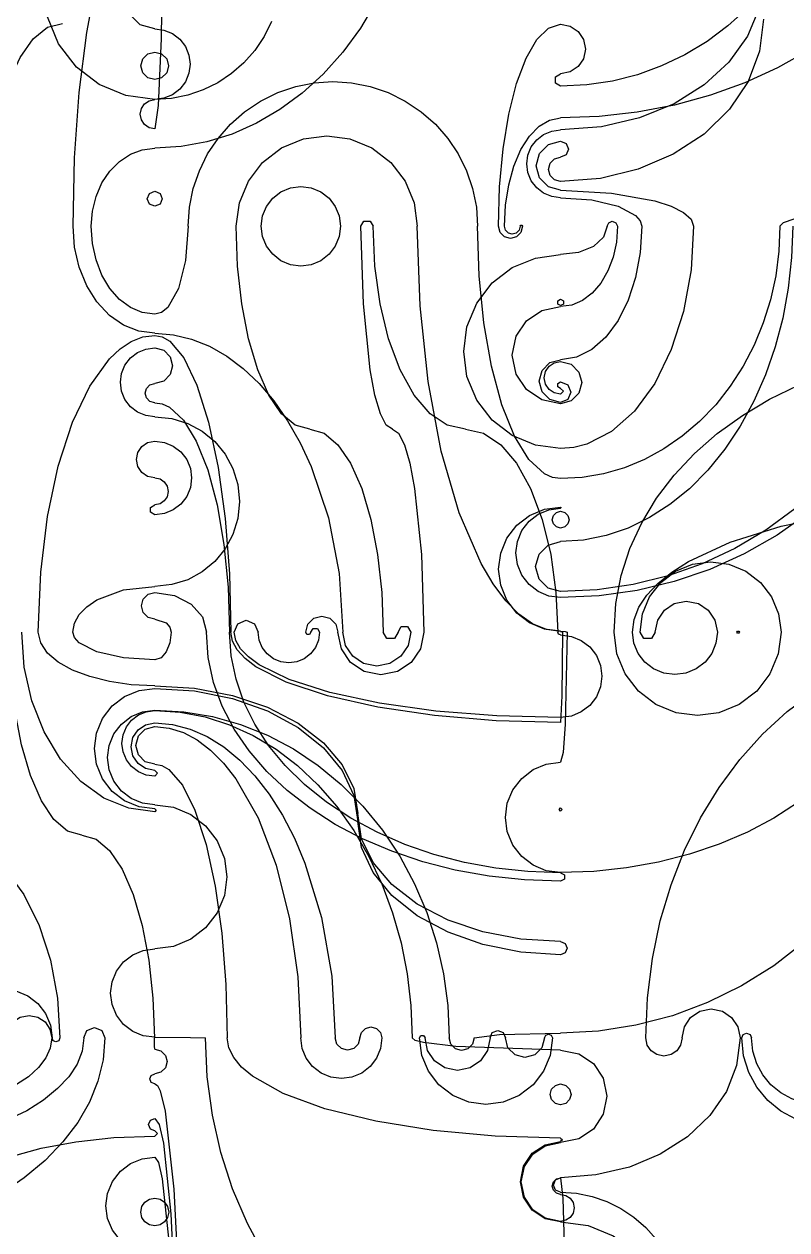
# Model space of a CAD drawing. Extents: x 13 to 254, y 51 to 292.
# Drawn here: x 93.1 to 149.2, y 157.6 to 246.4 of the extents above; entities that cross this region are included whole.
import ezdxf

# ---------------------------------------------------------------- set-up
doc = ezdxf.new("R2010")
doc.units = 0

msp = doc.modelspace()

# ---------------------------------------------------------------- linework, layer by layer
at = {"layer": 'Layer 1', "color": 7}
for points in [[(122.26682, 261.38775), (122.171036, 259.00227), (121.887229, 256.657195), (121.420714, 254.368351), (120.77681, 252.151563), (119.960831, 250.022658), (118.978096, 247.997462), (117.83392, 246.091802), (116.53362, 244.321502), (115.097861, 242.718224), (113.55232, 241.307448), (111.909834, 240.095729), (110.183237, 239.089622), (108.385365, 238.295684), (106.529053, 237.720469), (104.627136, 237.370533), (102.69245, 237.25243)], [(103.363121, 261.38775), (103.166686, 245.32984), (102.949105, 240.407079), (102.69245, 238.678435)], [(161.380342, 261.38775), (161.239406, 259.223088), (160.821813, 257.09509), (160.135386, 255.018117), (159.187948, 253.006532), (157.987321, 251.074694), (156.541328, 249.236965), (154.857792, 247.507706), (152.944536, 245.901278), (150.831967, 244.446411), (148.557866, 243.166226), (146.141118, 242.066673), (143.600611, 241.153699), (140.95523, 240.433253), (138.22386, 239.911284), (135.425388, 239.593741), (132.5787, 239.486571)], [(152.006914, 261.38775), (151.911846, 259.454034), (151.630157, 257.553071), (151.167126, 255.69769), (150.52803, 253.900719), (149.718144, 252.174988), (148.742746, 250.533325), (147.607113, 248.98856), (146.316522, 247.553521), (144.891483, 246.253873), (143.357483, 245.11027), (141.727261, 244.128028), (140.013556, 243.312459), (138.229108, 242.668877), (136.386656, 242.202596), (134.49894, 241.918931), (132.5787, 241.823195)], [(102.69245, 240.848915), (100.559127, 241.131901), (98.604334, 241.944175), (96.923393, 243.230712), (95.611625, 244.936484), (94.790069, 246.925242), (94.516218, 249.024053), (94.790069, 251.122864), (95.611625, 253.111622), (96.923393, 254.817394), (98.604334, 256.10393), (100.559127, 256.916205), (102.69245, 257.199191)], [(96.673503, 231.5055), (96.790224, 236.547547), (97.131668, 241.34986), (97.684757, 245.777495), (98.436412, 249.695506), (99.353135, 252.908026), (100.389099, 255.271888), (100.941929, 256.118105), (101.512728, 256.731196), (102.097551, 257.104174), (102.69245, 257.230053)], [(102.69245, 246.046107), (101.618577, 246.333812), (100.832448, 247.119836), (100.544705, 248.193565), (100.832448, 249.267294), (101.618577, 250.053318), (102.69245, 250.341023)], [(147.521825, 249.890184), (147.444672, 248.736483), (147.218228, 247.616108), (146.347511, 245.498027), (144.969763, 243.581315), (143.145074, 241.911347), (140.933533, 240.533498), (138.395231, 239.493142), (135.590257, 238.835653), (132.5787, 238.606407)], [(90.266441, 231.5055), (90.37569, 234.43398), (90.695279, 237.223221), (91.212965, 239.794844), (91.916507, 242.070471), (92.774551, 243.936341), (93.744203, 245.3093), (94.79591, 246.156883), (95.900118, 246.446625)], [(111.293743, 246.591865), (110.748498, 245.48401), (110.061561, 244.457949), (109.256064, 243.543307), (108.345562, 242.747909), (107.343611, 242.07958), (106.263769, 241.546146), (105.11959, 241.155433), (103.924632, 240.915266), (102.69245, 240.833471)], [(102.69245, 246.046107), (103.37056, 245.956156), (103.991922, 245.697961), (104.526236, 245.289015), (104.943202, 244.746809), (105.204346, 244.114651), (105.291394, 243.447511), (105.204346, 242.780371), (104.943202, 242.148213), (104.526236, 241.606006), (103.991922, 241.19706), (103.37056, 240.938866), (102.69245, 240.848915)], [(127.994914, 231.5055), (128.083804, 234.423035), (128.343834, 237.20185), (128.765044, 239.763861), (129.337474, 242.030983), (130.035613, 243.889879), (130.824561, 245.257706), (131.680272, 246.102122), (132.5787, 246.390781)], [(147.521825, 246.749727), (147.232044, 244.407364), (146.384347, 242.176373), (145.011205, 240.119445), (143.145085, 238.299271), (140.869153, 236.806844), (138.297186, 235.708675), (135.507572, 235.03073), (132.5787, 234.798978)], [(132.5787, 246.390781), (133.289588, 246.24495), (133.86969, 245.852005), (134.260589, 245.270565), (134.40387, 244.55925), (134.260589, 243.847935), (133.86969, 243.266495), (133.289588, 242.87355), (132.5787, 242.727719)], [(102.69245, 242.307981), (102.185209, 242.443878), (101.813882, 242.815155), (101.677967, 243.322328), (101.813882, 243.829502), (102.185209, 244.200778), (102.69245, 244.336675)], [(102.69245, 244.336675), (103.199691, 244.200778), (103.571018, 243.829502), (103.706933, 243.322328), (103.571018, 242.815155), (103.199691, 242.443878), (102.69245, 242.307981)], [(132.5787, 241.823195), (132.186977, 242.049326), (132.186977, 242.501588), (132.5787, 242.727719)], [(105.158329, 231.5055), (105.252011, 232.916384), (105.527082, 234.284647), (105.97458, 235.594765), (106.585541, 236.831216), (107.351002, 237.978479), (108.262001, 239.02103), (109.309574, 239.943348), (110.484758, 240.729911), (111.753624, 241.354233), (113.076268, 241.800177), (114.434765, 242.067744), (115.811187, 242.156932), (117.187609, 242.067744), (118.546105, 241.800177), (119.868749, 241.354233), (121.137616, 240.729911), (122.3128, 239.943348), (123.360373, 239.02103), (124.271371, 237.978479), (125.036833, 236.831216), (125.647794, 235.594765), (126.095291, 234.284647), (126.370363, 232.916384), (126.464045, 231.5055)], [(102.69245, 238.678435), (102.274602, 238.764568), (101.933703, 238.995821), (101.704027, 239.337761), (101.619852, 239.755953), (101.704027, 240.174146), (101.933703, 240.516086), (102.274602, 240.747338), (102.69245, 240.833471)], [(128.44426, 231.5055), (128.524436, 233.069801), (128.758976, 234.559724), (129.138895, 235.933402), (129.655209, 237.148969), (130.284911, 238.145657), (130.996518, 238.879048), (131.768344, 239.3318), (132.5787, 239.486571)], [(108.689903, 231.5055), (108.920572, 233.243957), (109.582676, 234.836929), (110.631363, 236.206737), (112.021778, 237.275704), (113.642862, 237.945194), (115.353652, 238.168357), (117.064443, 237.945194), (118.685527, 237.275704), (120.075942, 236.206737), (121.124628, 234.836929), (121.786733, 233.243957), (122.017401, 231.5055)], [(132.5787, 233.602828), (131.925852, 233.689428), (131.327638, 233.938004), (130.813229, 234.331715), (130.411796, 234.853722), (130.160381, 235.46233), (130.076575, 236.104617), (130.160381, 236.746904), (130.411796, 237.355512), (130.813229, 237.87752), (131.327638, 238.271231), (131.925852, 238.519806), (132.5787, 238.606407)], [(98.014415, 231.5055), (98.105133, 232.631906), (98.370509, 233.704755), (98.80038, 234.6939), (99.38458, 235.569193), (100.097074, 236.286879), (100.902244, 236.814971), (101.775549, 237.140984), (102.69245, 237.25243)], [(132.5787, 234.158805), (131.673828, 234.401232), (131.011416, 235.063556), (130.768956, 235.968306), (131.011416, 236.873057), (131.673828, 237.535381), (132.5787, 237.777808)], [(132.5787, 237.777808), (132.994897, 237.605437), (133.167292, 237.189295), (132.994897, 236.773154), (132.5787, 236.600782)], [(132.5787, 234.798978), (132.128189, 234.919676), (131.798392, 235.249429), (131.677677, 235.69988), (131.798392, 236.150331), (132.128189, 236.480084), (132.5787, 236.600782)], [(110.524345, 231.5055), (110.625585, 232.268508), (110.916183, 232.967662), (111.376451, 233.568871), (111.986703, 234.03804), (112.698196, 234.331878), (113.449061, 234.429825), (114.199926, 234.331878), (114.911419, 234.03804), (115.521672, 233.568871), (115.98194, 232.967662), (116.272537, 232.268508), (116.373778, 231.5055)], [(102.69245, 232.977117), (102.300121, 233.141864), (102.137924, 233.53521), (102.300121, 233.928556), (102.69245, 234.093303)], [(102.69245, 234.093303), (103.084779, 233.928556), (103.246976, 233.53521), (103.084779, 233.141864), (102.69245, 232.977117)], [(132.5787, 234.158805), (136.326166, 233.956834), (139.503114, 233.38167), (140.726029, 232.977555), (141.625883, 232.520876), (142.1814, 232.025551), (142.3713, 231.5055)], [(132.5787, 233.602828), (134.865939, 233.443178), (136.804967, 232.988535), (138.100583, 232.308113), (138.439639, 231.916579), (138.555544, 231.5055)], [(148.725093, 231.5055), (148.99154, 231.784127), (149.770978, 232.049507), (152.749404, 232.510694), (157.206934, 232.818849), (162.46495, 232.927058)], [(117.876195, 231.5055), (118.098214, 231.889997), (118.542252, 231.889997), (118.764271, 231.5055)], [(136.001991, 231.5055), (136.114398, 231.772339), (136.382156, 231.882612), (136.649913, 231.772339), (136.762321, 231.5055)], [(102.69245, 223.626148), (101.512728, 223.778947), (100.389099, 224.225928), (99.353135, 224.949972), (98.436412, 225.933957), (97.684757, 227.134032), (97.131668, 228.490203), (96.790224, 229.961137), (96.673503, 231.5055)], [(102.69245, 225.027889), (101.775549, 225.153504), (100.902244, 225.520968), (100.097074, 226.116204), (99.38458, 226.925137), (98.80038, 227.911718), (98.370509, 229.026626), (98.105133, 230.23588), (98.014415, 231.5055)], [(105.158329, 231.5055), (104.964548, 228.984121), (104.436089, 226.925137), (103.652281, 225.536932), (103.189411, 225.159491), (102.69245, 225.027889)], [(114.102423, 216.564375), (113.041561, 216.854117), (112.031141, 217.7017), (111.099554, 219.074659), (110.275193, 220.940529), (109.59927, 223.216156), (109.101907, 225.787779), (108.794864, 228.57702), (108.689903, 231.5055)], [(116.373778, 231.5055), (116.272537, 230.742492), (115.98194, 230.043338), (115.521672, 229.442129), (114.911419, 228.97296), (114.199926, 228.679122), (113.449061, 228.581175), (112.698196, 228.679122), (111.986703, 228.97296), (111.376451, 229.442129), (110.916183, 230.043338), (110.625585, 230.742492), (110.524345, 231.5055)], [(120.189224, 216.564375), (119.735867, 216.854117), (119.304066, 217.7017), (118.905954, 219.074659), (118.553666, 220.940529), (118.052264, 225.787779), (117.876195, 231.5055)], [(125.562604, 216.564375), (124.230122, 216.854117), (122.960995, 217.7017), (121.790885, 219.074659), (120.755457, 220.940529), (119.906471, 223.216156), (119.281763, 225.787779), (118.896106, 228.57702), (118.764271, 231.5055)], [(132.5787, 201.662408), (131.534845, 201.80844), (130.508671, 202.241133), (129.507103, 202.952381), (128.537066, 203.934078), (127.605485, 205.178119), (126.719286, 206.676398), (125.110734, 210.403247), (123.791824, 214.948537), (122.821332, 220.085043), (122.222209, 225.656214), (122.017401, 231.5055)], [(132.5787, 212.928183), (131.974341, 213.019088), (131.380219, 213.288439), (130.238723, 214.342297), (129.186286, 216.049391), (128.254986, 218.369353), (127.491379, 221.198795), (126.929495, 224.396269), (126.582622, 227.864321), (126.464045, 231.5055)], [(129.773983, 231.5055), (129.654808, 231.060792), (129.329216, 230.735244), (128.884449, 230.616085), (128.439682, 230.735244), (128.114089, 231.060792), (127.994914, 231.5055)], [(129.596267, 231.5055), (129.519098, 231.217537), (129.308266, 231.006733), (129.020264, 230.929573), (128.732262, 231.006733), (128.52143, 231.217537), (128.44426, 231.5055)], [(129.596267, 231.5055), (129.64069, 231.582432), (129.729536, 231.582432), (129.773959, 231.5055)], [(149.669929, 231.5055), (149.586296, 229.210485), (149.338492, 226.954341), (148.931158, 224.752297), (148.368937, 222.619576), (147.656471, 220.571406), (146.798402, 218.623011), (145.799372, 216.789618), (144.664024, 215.086454), (143.410401, 213.543976), (142.060923, 212.186701), (140.626797, 211.020934), (139.11923, 210.052982), (137.54943, 209.289152), (135.928604, 208.735751), (134.267958, 208.399085), (132.5787, 208.285462)], [(161.29305, 231.5055), (161.152541, 228.803276), (160.736214, 226.146821), (160.051868, 223.554064), (159.107301, 221.042931), (157.910312, 218.631349), (156.468702, 216.337248), (154.790269, 214.178553), (152.882812, 212.173192), (150.776645, 210.357031), (148.509436, 208.758931), (146.100014, 207.38632), (143.567206, 206.246623), (140.929842, 205.347265), (138.206751, 204.695673), (135.416761, 204.299272), (132.5787, 204.165488)], [(159.798021, 231.5055), (159.664827, 228.846758), (159.270176, 226.23305), (158.621461, 223.682013), (157.726073, 221.211288), (156.591407, 218.838512), (155.224855, 216.581326), (153.63381, 214.457367), (151.825666, 212.484276), (149.829158, 210.697339), (147.679993, 209.124955), (145.396018, 207.774431), (142.995083, 206.653073), (140.495035, 205.768187), (137.913723, 205.12708), (135.268995, 204.737058), (132.5787, 204.605427)], [(138.555544, 231.5055), (138.439639, 229.580275), (138.100583, 227.746588), (137.551364, 226.055966), (136.804967, 224.559936), (135.894656, 223.333286), (134.865939, 222.430683), (133.750169, 221.87347), (132.5787, 221.682989)], [(136.762345, 231.5055), (136.681214, 230.346229), (136.443884, 229.242078), (136.059443, 228.224074), (135.536983, 227.323242), (134.899788, 226.584618), (134.179711, 226.041117), (133.3987, 225.705592), (132.5787, 225.590894)], [(136.002015, 231.5055), (135.74143, 230.706455), (134.999349, 230.029058), (133.888746, 229.576436), (132.5787, 229.417496)], [(148.725093, 231.5055), (148.646084, 229.66936), (148.411978, 227.864321), (148.027163, 226.102563), (147.496022, 224.396269), (146.822943, 222.757619), (146.01231, 221.198795), (145.068508, 219.73198), (143.995924, 218.369353), (142.811604, 217.135286), (141.536727, 216.049391), (140.181883, 215.116712), (138.757657, 214.342297), (137.274639, 213.731191), (135.743415, 213.288439), (134.174573, 213.019088), (132.5787, 212.928183)], [(142.3713, 231.5055), (142.1814, 228.298097), (141.625883, 225.243196), (140.726029, 222.426639), (139.503114, 219.934271), (138.01164, 217.890687), (136.326166, 216.38696), (134.498063, 215.458649), (133.546578, 215.221386), (132.5787, 215.141311)], [(132.5787, 215.141311), (130.715999, 215.388399), (129.009182, 216.097632), (127.541477, 217.220965), (126.396113, 218.710351), (125.678776, 220.446825), (125.439664, 222.279391), (125.678776, 224.111957), (126.396113, 225.848431), (127.541477, 227.337818), (129.009182, 228.46115), (130.715999, 229.170384), (132.5787, 229.417472)], [(132.5787, 218.440598), (131.18987, 218.724207), (130.056321, 219.490997), (129.292363, 220.626374), (129.012307, 222.015746), (129.292363, 223.405118), (130.056321, 224.540495), (131.18987, 225.307285), (132.5787, 225.590894)], [(132.5787, 225.664166), (132.374955, 225.781782), (132.374955, 226.017015), (132.5787, 226.134632)], [(132.5787, 226.134632), (132.782445, 226.017015), (132.782445, 225.781782), (132.5787, 225.664166)], [(94.118204, 201.62325), (94.292403, 206.027432), (94.792011, 210.129502), (95.582551, 213.841582), (96.629543, 217.075796), (97.898508, 219.744267), (99.354967, 221.759117), (100.142732, 222.493974), (100.96444, 223.032471), (101.815783, 223.363625), (102.69245, 223.47645)], [(102.69245, 223.626148), (104.059994, 223.518481), (105.404375, 223.199462), (106.71652, 222.675069), (107.987357, 221.951277), (109.207812, 221.034063), (110.368813, 219.929403), (111.461287, 218.643273), (112.476162, 217.181649), (113.395286, 215.56776), (114.204054, 213.830469), (115.475485, 210.043395), (116.260392, 205.935848), (116.528708, 201.62325)], [(102.69245, 223.47645), (103.246328, 223.369515), (103.790824, 223.052667), (104.836974, 221.812974), (105.801503, 219.804856), (106.655013, 217.075796), (107.354838, 213.747417), (107.869789, 209.986108), (108.187688, 205.906506), (108.296361, 201.62325)], [(102.69245, 217.484677), (102.031021, 217.572415), (101.424944, 217.824258), (100.903775, 218.223144), (100.497066, 218.752013), (100.242345, 219.36862), (100.157439, 220.019349), (100.242345, 220.670078), (100.497066, 221.286685), (100.903775, 221.815553), (101.424944, 222.214439), (102.031021, 222.466282), (102.69245, 222.554021)], [(102.69245, 222.554021), (103.348985, 222.378126), (103.829602, 221.897574), (104.00552, 221.241126), (103.829602, 220.584679), (103.348985, 220.104126), (102.69245, 219.928232)], [(136.513141, 201.62325), (136.647127, 203.738227), (137.04039, 205.792109), (137.679883, 207.774498), (138.552563, 209.674998), (139.645384, 211.483209), (140.945302, 213.188735), (142.439273, 214.781178), (144.11425, 216.250139), (145.95719, 217.585222), (147.955047, 218.776029), (150.094777, 219.812162), (152.363335, 220.683223), (154.747676, 221.378814), (157.234755, 221.888539), (159.811528, 222.201998), (162.46495, 222.308795)], [(132.5787, 218.532133), (131.790881, 218.7432), (131.214157, 219.319847), (131.003061, 220.107561), (131.214157, 220.895275), (131.790881, 221.471922), (132.5787, 221.682989)], [(132.5787, 219.142616), (132.109431, 219.237344), (131.726221, 219.495677), (131.467854, 219.878835), (131.373113, 220.348042), (131.467854, 220.817248), (131.726221, 221.200406), (132.109431, 221.458739), (132.5787, 221.553468)], [(132.5787, 221.553468), (133.357022, 221.344945), (133.926793, 220.77525), (134.135343, 219.997033), (133.926793, 219.218815), (133.357022, 218.649121), (132.5787, 218.440598)], [(102.69245, 218.512315), (102.338423, 218.607164), (102.079258, 218.866294), (101.984397, 219.220274), (102.079258, 219.574253), (102.338423, 219.833383), (102.69245, 219.928232)], [(132.5787, 219.571151), (132.371994, 219.690477), (132.371994, 219.929128), (132.5787, 220.048454)], [(132.5787, 220.048454), (133.114872, 219.826394), (133.336962, 219.290294), (133.114872, 218.754193), (132.5787, 218.532133)], [(132.5787, 219.571151), (132.792996, 219.356883), (132.5787, 219.142616)], [(102.69245, 218.512315), (103.23735, 218.429671), (103.773021, 218.184798), (104.802215, 217.226712), (105.75111, 215.674754), (106.590787, 213.565623), (107.279268, 210.993312), (107.785872, 208.086415), (108.09862, 204.933529), (108.205531, 201.62325)], [(102.69245, 217.484677), (103.95122, 217.357799), (105.123642, 216.993907), (106.1846, 216.418115), (107.108979, 215.655535), (107.871661, 214.73128), (108.44753, 213.670464), (108.81147, 212.498198), (108.938365, 211.239597), (108.81147, 209.980996), (108.44753, 208.80873), (107.871661, 207.747914), (107.108979, 206.823659), (106.1846, 206.061079), (105.123642, 205.485287), (103.95122, 205.121396), (102.69245, 204.994518)], [(114.102423, 216.564375), (115.163284, 216.274633), (116.173704, 215.42705), (117.105291, 214.054091), (117.929652, 212.188221), (118.605575, 209.912594), (119.102938, 207.340971), (119.409981, 204.55173), (119.514942, 201.62325)], [(120.189224, 216.564375), (120.64258, 216.274633), (121.074381, 215.42705), (121.472493, 214.054091), (121.824782, 212.188221), (122.326183, 207.340971), (122.502252, 201.62325)], [(125.562604, 216.564375), (126.895086, 216.274633), (128.164213, 215.42705), (129.334322, 214.054091), (130.369751, 212.188221), (131.218737, 209.912594), (131.843445, 207.340971), (132.229102, 204.55173), (132.360937, 201.62325)], [(102.69245, 212.977788), (102.165935, 213.086076), (101.736335, 213.377301), (101.446877, 213.808061), (101.340785, 214.334956), (101.446877, 214.861851), (101.736335, 215.292611), (102.165935, 215.583836), (102.69245, 215.692124)], [(102.69245, 215.692124), (103.400841, 215.598156), (104.049949, 215.328432), (104.608122, 214.901225), (105.043708, 214.334807), (105.316513, 213.67442), (105.407448, 212.977489), (105.316513, 212.280558), (105.043708, 211.620171), (104.608122, 211.053753), (104.049949, 210.626546), (103.400841, 210.356822), (102.69245, 210.262854)], [(102.69245, 212.977764), (103.079031, 212.899727), (103.394717, 212.686914), (103.607559, 212.37127), (103.685606, 211.984741), (103.607559, 211.598212), (103.394717, 211.282568), (103.079031, 211.069755), (102.69245, 210.991718)], [(102.69245, 210.262854), (102.376811, 210.445064), (102.376811, 210.809484), (102.69245, 210.991694)], [(132.5787, 201.694657), (131.38682, 201.85276), (130.294685, 202.306575), (129.35555, 203.025358), (128.62267, 203.978366), (128.16367, 205.089477), (128.01067, 206.262075), (128.16367, 207.434672), (128.62267, 208.545784), (129.35555, 209.498792), (130.294685, 210.217575), (131.38682, 210.67139), (132.5787, 210.829493)], [(132.5787, 204.165488), (131.719626, 204.279445), (130.932446, 204.606542), (130.255543, 205.124621), (129.727304, 205.811522), (129.39647, 206.61238), (129.286192, 207.457556), (129.39647, 208.302732), (129.727304, 209.10359), (130.255543, 209.790492), (130.932446, 210.30857), (131.719626, 210.635667), (132.5787, 210.749624)], [(132.5787, 209.28733), (132.27074, 209.369837), (132.045298, 209.595249), (131.96278, 209.903167), (132.045298, 210.211086), (132.27074, 210.436498), (132.5787, 210.519005)], [(132.5787, 210.829493), (132.617675, 210.789558), (132.5787, 210.749624)], [(132.5787, 210.519005), (132.88666, 210.436498), (133.112102, 210.211086), (133.19462, 209.903167), (133.112102, 209.595249), (132.88666, 209.369837), (132.5787, 209.28733)], [(137.860198, 201.62325), (137.980597, 202.549517), (138.33734, 203.460096), (138.923743, 204.348841), (139.733123, 205.209606), (140.758798, 206.036247), (141.994085, 206.822618), (145.066763, 208.249972), (148.814221, 209.420311), (153.049119, 210.281479), (157.642386, 210.813113), (162.46495, 210.99485)], [(132.5787, 204.605403), (131.658562, 204.85192), (130.984974, 205.525418), (130.738424, 206.445432), (130.984974, 207.365447), (131.658562, 208.038945), (132.5787, 208.285462)], [(138.434349, 201.62325), (138.613821, 202.975856), (139.12897, 204.215266), (139.9449, 205.281045), (141.026712, 206.112754), (142.287996, 206.63365), (143.619075, 206.807282), (144.950155, 206.63365), (146.211438, 206.112754), (147.29325, 205.281045), (148.10918, 204.215266), (148.62433, 202.975856), (148.803802, 201.62325)], [(96.66633, 201.62325), (96.78319, 202.284028), (97.125041, 202.913387), (97.678789, 203.493644), (98.43134, 204.007113), (100.386354, 204.737917), (102.69245, 204.994542)], [(102.69245, 202.575609), (102.19858, 202.707924), (101.837042, 203.069413), (101.704709, 203.563218), (101.837042, 204.057022), (102.19858, 204.418512), (102.69245, 204.550826)], [(102.69245, 204.550826), (104.145568, 204.327978), (105.377461, 203.693359), (106.200586, 202.743585), (106.48963, 201.62325)], [(139.542937, 201.62325), (139.724984, 202.51194), (140.21613, 203.237188), (140.943058, 203.725922), (141.832451, 203.905072), (142.721844, 203.725922), (143.448773, 203.237188), (143.939919, 202.51194), (144.121965, 201.62325)], [(102.69245, 202.575609), (103.540449, 202.29667), (103.800414, 201.987702), (103.891702, 201.62325)], [(108.548218, 201.62325), (108.806781, 202.240544), (109.425499, 202.495846), (110.044218, 202.240544), (110.30278, 201.62325)], [(113.805473, 201.62325), (113.964499, 202.216664), (114.398966, 202.651073), (114.992459, 202.810077), (115.585952, 202.651073), (116.020419, 202.216664), (116.179445, 201.62325)], [(97.317205, 186.682125), (96.269409, 186.971867), (95.271432, 187.81945), (94.351318, 189.192409), (93.53711, 191.058279), (92.869511, 193.333906), (92.378273, 195.905529), (92.075012, 198.69477), (91.971344, 201.62325)], [(102.69245, 188.404825), (100.771588, 188.66116), (98.942056, 189.411017), (97.255266, 190.625675), (95.762626, 192.276412), (94.538756, 194.289661), (93.638198, 196.564778), (93.082248, 199.032421), (92.892199, 201.62325)], [(102.69245, 197.673916), (100.96444, 197.754153), (99.354967, 197.984274), (97.898508, 198.3484), (96.629543, 198.830649), (95.582551, 199.41514), (94.792011, 200.085991), (94.292403, 200.827321), (94.118204, 201.62325)], [(102.69245, 199.584659), (100.386354, 199.739837), (98.43134, 200.181748), (97.125041, 200.843115), (96.78319, 201.223683), (96.66633, 201.62325)], [(103.891702, 201.62325), (103.800414, 200.843115), (103.540449, 200.181748), (103.151384, 199.739837), (102.69245, 199.584659)], [(132.5787, 183.280258), (129.911244, 183.374961), (127.320842, 183.652922), (124.820609, 184.104923), (122.423656, 184.721741), (120.1431, 185.494158), (117.992053, 186.412953), (115.983629, 187.468906), (114.130941, 188.652796), (112.447105, 189.955404), (110.945233, 191.367509), (109.638439, 192.879891), (108.539838, 194.48333), (107.662543, 196.168605), (107.019667, 197.926497), (106.624324, 199.747786), (106.48963, 201.62325)], [(132.5787, 183.908215), (130.169712, 183.994901), (127.801526, 184.25175), (125.490126, 184.673951), (123.251492, 185.256692), (121.101607, 185.995162), (119.056453, 186.884549), (117.132013, 187.920042), (115.344267, 189.096829), (113.725189, 190.396208), (112.300509, 191.79494), (111.076849, 193.281409), (110.060828, 194.844), (109.259065, 196.471095), (108.678182, 198.15108), (108.324797, 199.872336), (108.205531, 201.62325)], [(132.5787, 194.976362), (127.819329, 195.10526), (123.286251, 195.482326), (119.106846, 196.093117), (115.408493, 196.92319), (112.376079, 197.935553), (110.144744, 199.079596), (109.345969, 199.690101), (108.76725, 200.320451), (108.415183, 200.966287), (108.296361, 201.62325)], [(132.5787, 195.338511), (127.868693, 195.460386), (123.382633, 195.816908), (119.246577, 196.394421), (115.586583, 197.179268), (112.585621, 198.136474), (110.37743, 199.218184), (109.58694, 199.795427), (109.014224, 200.391433), (108.665808, 201.002081), (108.548218, 201.62325)], [(114.827272, 201.62325), (114.748963, 201.033069), (114.524188, 200.492279), (114.168174, 200.027249), (113.696149, 199.66435), (113.145814, 199.437068), (112.565026, 199.361307), (111.984238, 199.437068), (111.433903, 199.66435), (110.961878, 200.027249), (110.605864, 200.492279), (110.381089, 201.033069), (110.30278, 201.62325)], [(114.188399, 201.62325), (114.092668, 201.45746), (113.901204, 201.45746), (113.805473, 201.62325)], [(114.188375, 201.62325), (114.348093, 201.899853), (114.66753, 201.899853), (114.827248, 201.62325)], [(122.502252, 201.62325), (122.251315, 200.395642), (121.573231, 199.393713), (120.569306, 198.718477), (119.340849, 198.470951), (118.112391, 198.718477), (117.108466, 199.393713), (116.430382, 200.395642), (116.179445, 201.62325)], [(121.543405, 201.62325), (121.344141, 200.64989), (120.806289, 199.855522), (120.010157, 199.320197), (119.036057, 199.123966), (118.061956, 199.320197), (117.265824, 199.855522), (116.727972, 200.64989), (116.528708, 201.62325)], [(120.609305, 201.62325), (120.335714, 201.14944), (119.788533, 201.14944), (119.514942, 201.62325)], [(120.609305, 201.62325), (120.84283, 202.027673), (121.30988, 202.027673), (121.543405, 201.62325)], [(132.5787, 201.417421), (132.424718, 201.477707), (132.360937, 201.62325)], [(132.5787, 201.694657), (132.91297, 201.673742), (133.051429, 201.62325)], [(132.5787, 201.662408), (132.674896, 201.650939), (132.714742, 201.62325)], [(160.857357, 201.62325), (160.71898, 198.705692), (160.30897, 195.837552), (159.635007, 193.038184), (158.704772, 190.326945), (157.525946, 187.723192), (156.10621, 185.246279), (154.453245, 182.915563), (152.57473, 180.750401), (150.500521, 178.789514), (148.267713, 177.064066), (145.89485, 175.582075), (143.400473, 174.351558), (140.803127, 173.380533), (138.121355, 172.677017), (135.373698, 172.249028), (132.5787, 172.104583)], [(132.714742, 201.62325), (132.674896, 196.92319), (132.5787, 194.976362)], [(157.357055, 201.62325), (157.235806, 199.873076), (156.876547, 198.152546), (156.286006, 196.473271), (155.470915, 194.846863), (154.438003, 193.284933), (153.194, 191.799091), (151.745637, 190.40095), (150.099643, 189.10212), (148.282177, 187.92583), (146.325744, 186.890775), (144.246591, 186.001763), (142.060966, 185.263605), (139.785117, 184.68111), (137.435291, 184.259088), (135.027736, 184.002347), (132.5787, 183.915698)], [(133.051429, 201.62325), (132.91297, 194.848281), (132.759605, 192.771326), (132.5787, 192.041997)], [(148.803802, 201.62325), (148.591078, 200.020039), (147.980484, 198.550996), (147.013382, 197.287755), (145.731137, 196.30195), (144.236168, 195.684544), (142.658471, 195.478742), (141.080775, 195.684544), (139.585806, 196.30195), (138.303561, 197.287755), (137.336459, 198.550996), (136.725865, 200.020039), (136.513141, 201.62325)], [(144.121965, 201.62325), (144.013588, 200.806457), (143.702506, 200.058018), (143.209793, 199.41443), (142.556523, 198.912188), (141.794876, 198.597636), (140.991082, 198.492785), (140.187287, 198.597636), (139.42564, 198.912188), (138.77237, 199.41443), (138.279657, 200.058018), (137.968575, 200.806457), (137.860198, 201.62325)], [(139.542914, 201.62325), (139.265766, 201.143281), (138.711472, 201.143281), (138.434325, 201.62325)], [(145.557796, 201.62325), (145.603468, 201.702346), (145.694813, 201.702346), (145.740485, 201.62325)], [(145.740485, 201.62325), (145.694813, 201.544154), (145.603468, 201.544154), (145.557796, 201.62325)], [(132.5787, 201.417421), (133.371854, 201.312209), (134.098631, 201.010211), (134.723592, 200.531887), (135.211298, 199.897693), (135.516746, 199.158288), (135.618562, 198.377966), (135.516746, 197.597644), (135.211298, 196.858238), (134.723592, 196.224045), (134.098631, 195.745721), (133.371854, 195.443723), (132.5787, 195.338511)], [(138.851943, 171.741), (138.973855, 174.705273), (139.331676, 177.583918), (139.913537, 180.362362), (140.707571, 183.026031), (141.701906, 185.560353), (142.884674, 187.950755), (144.244006, 190.182664), (145.768033, 192.241506), (147.444885, 194.112709), (149.262693, 195.781699), (151.209589, 197.233904), (153.273702, 198.454751), (155.443164, 199.429666), (157.706106, 200.144077), (160.050657, 200.583411), (162.46495, 200.733094)], [(102.69245, 188.608096), (101.534719, 188.761669), (100.473874, 189.202482), (99.561646, 189.900671), (98.849764, 190.826375), (98.403915, 191.905652), (98.255298, 193.044654), (98.403915, 194.183655), (98.849764, 195.262933), (99.561646, 196.188636), (100.473874, 196.886826), (101.534719, 197.327638), (102.69245, 197.481212)], [(102.69245, 197.673916), (105.621322, 197.491323), (108.410936, 196.957185), (110.982903, 196.091959), (113.258835, 194.916106), (115.124955, 193.482028), (116.498097, 191.861416), (117.345794, 190.103663), (117.635575, 188.258163)], [(102.69245, 197.481212), (105.621322, 197.291114), (108.410936, 196.735022), (110.982903, 195.834236), (113.258835, 194.610055), (115.124955, 193.117036), (116.498097, 191.429817), (117.345794, 189.599821), (117.635575, 187.678471)], [(102.69245, 188.908974), (101.784415, 189.029425), (100.952371, 189.375165), (100.23689, 189.92277), (99.678545, 190.64882), (99.328855, 191.495322), (99.212292, 192.388667), (99.328855, 193.282011), (99.678545, 194.128513), (100.23689, 194.854563), (100.952371, 195.402169), (101.784415, 195.747908), (102.69245, 195.868359)], [(102.69245, 191.017992), (102.062443, 191.101562), (101.485159, 191.341441), (100.988748, 191.721377), (100.601361, 192.225121), (100.358741, 192.812435), (100.277868, 193.43225), (100.358741, 194.052065), (100.601361, 194.63938), (100.988748, 195.143123), (101.485159, 195.52306), (102.062443, 195.762938), (102.69245, 195.846509)], [(102.69245, 195.868359), (104.834761, 195.750296), (106.940787, 195.400475), (108.996313, 194.82545), (110.987128, 194.031773), (112.899019, 193.025999), (114.717772, 191.814679), (116.429176, 190.404368), (118.019017, 188.801619), (119.458862, 187.031903), (120.725828, 185.126871), (121.814028, 183.102343), (122.717575, 180.974141), (123.430581, 178.758084), (123.947161, 176.469995), (124.261425, 174.125693), (124.367489, 171.741)], [(102.69245, 195.846509), (104.566059, 195.728553), (106.407933, 195.379049), (108.205643, 194.804544), (109.946757, 194.011586), (111.618846, 193.006723), (113.20948, 191.7965), (114.706229, 190.387467), (116.096662, 188.786169), (117.355912, 187.018056), (118.463967, 185.114749), (119.415678, 183.092054), (120.205897, 180.965779), (120.829473, 178.751729), (121.28126, 176.465712), (121.556108, 174.123533), (121.648868, 171.741)], [(102.69245, 191.439403), (102.013454, 191.578743), (101.459386, 191.954096), (101.086034, 192.509474), (100.949186, 193.188889), (101.086034, 193.868305), (101.459386, 194.423683), (102.013454, 194.799035), (102.69245, 194.938376)], [(102.69245, 191.893183), (101.996411, 192.079661), (101.486875, 192.589129), (101.300372, 193.285074), (101.486875, 193.98102), (101.996411, 194.490488), (102.69245, 194.676966)], [(102.69245, 194.938376), (104.006269, 194.824863), (105.297834, 194.488526), (106.558431, 193.935665), (107.779341, 193.17258), (108.951849, 192.205573), (110.067239, 191.040944), (111.116795, 189.684993), (112.091799, 188.144022), (112.974815, 186.442519), (113.751809, 184.610916), (114.973291, 180.618251), (115.727361, 176.287717), (115.985137, 171.741)], [(102.69245, 194.676966), (103.754895, 194.564732), (104.799345, 194.232185), (105.818751, 193.685554), (106.806064, 192.931069), (107.754236, 191.974959), (108.656217, 190.823454), (110.293417, 187.959177), (111.635817, 184.465885), (112.623592, 180.518214), (113.233386, 176.23648), (113.441841, 171.741)], [(102.69245, 191.893183), (103.219903, 191.794572), (103.738423, 191.502387), (104.734663, 190.359189), (105.653176, 188.50738), (106.465968, 185.990745), (107.132406, 182.921441), (107.622789, 179.452907), (107.925523, 175.690855), (108.029011, 171.741)], [(132.5787, 183.915698), (131.518411, 184.056346), (130.546853, 184.460057), (129.711404, 185.099482), (129.059438, 185.947273), (128.651115, 186.935711), (128.515007, 187.978847), (128.651115, 189.021983), (129.059438, 190.010422), (129.711404, 190.858213), (130.546853, 191.497638), (131.518411, 191.901349), (132.5787, 192.041997)], [(102.69245, 191.439379), (102.900939, 191.228685), (102.69245, 191.017992)], [(102.69245, 188.908974), (104.076837, 188.725335), (105.345369, 188.198222), (106.436189, 187.363344), (107.28744, 186.256411), (107.820576, 184.965837), (107.998287, 183.603847), (107.820576, 182.241856), (107.28744, 180.951283), (106.436189, 179.844349), (105.345369, 179.009472), (104.076837, 178.482359), (102.69245, 178.29872)], [(102.69245, 188.60812), (102.792552, 188.506484), (102.69245, 188.404849)], [(132.5787, 178.842409), (129.649828, 179.025002), (126.860214, 179.559141), (124.288247, 180.424366), (122.012315, 181.600219), (120.146195, 183.034298), (118.773053, 184.65491), (117.925356, 186.412662), (117.635575, 188.258163)], [(132.5787, 188.448142), (132.462478, 188.564348), (132.5787, 188.680554)], [(132.5787, 188.680554), (132.694922, 188.564348), (132.5787, 188.448142)], [(132.5787, 177.875706), (129.649823, 178.065804), (126.860205, 178.621898), (124.288235, 179.522687), (122.012302, 180.746871), (120.146183, 182.239894), (118.773042, 183.927117), (117.92535, 185.757117), (117.635575, 187.678471)], [(86.637915, 186.682125), (88.414639, 186.392383), (90.106886, 185.5448), (91.667103, 184.171841), (93.047738, 182.305971), (94.179771, 180.030344), (95.012752, 177.458721), (95.526985, 174.66948), (95.702773, 171.741)], [(97.317205, 186.682125), (98.365004, 186.392394), (99.362985, 185.544819), (100.283103, 184.171864), (101.097315, 182.305994), (101.764917, 180.030364), (102.256158, 177.458736), (102.559421, 174.669489), (102.66309, 171.741)], [(132.5787, 183.908215), (132.85065, 183.751226), (132.85065, 183.437247), (132.5787, 183.280258)], [(132.5787, 178.842409), (132.920527, 178.700839), (133.062116, 178.359058), (132.920527, 178.017277), (132.5787, 177.875706)], [(102.69245, 171.789887), (101.843202, 171.902541), (101.065024, 172.225896), (100.395863, 172.73805), (99.873666, 173.417095), (99.546615, 174.208794), (99.437598, 175.044303), (99.546615, 175.879813), (99.873666, 176.671511), (100.395863, 177.350557), (101.065024, 177.86271), (101.843202, 178.186066), (102.69245, 178.29872)], [(87.955468, 171.741), (88.079675, 172.677094), (88.436193, 173.534849), (89.000872, 174.27244), (89.749558, 174.848038), (90.622451, 175.208534), (91.543647, 175.328699), (92.464844, 175.208534), (93.337737, 174.848038), (94.086423, 174.27244), (94.651102, 173.534849), (95.00762, 172.677094), (95.131826, 171.741)], [(91.759342, 171.741), (91.892563, 172.389756), (92.251329, 172.91914), (92.782136, 173.275854), (93.431478, 173.406602), (94.080821, 173.275854), (94.611627, 172.91914), (94.970394, 172.389756), (95.103614, 171.741)], [(141.521216, 171.741), (141.689095, 172.572421), (142.146915, 173.251368), (142.825953, 173.709127), (143.657485, 173.876983), (144.489017, 173.709127), (145.168055, 173.251368), (145.625876, 172.572421), (145.793754, 171.741)], [(97.472446, 171.741), (97.69873, 172.287226), (98.245029, 172.51348), (98.791328, 172.287226), (99.017613, 171.741)], [(117.796554, 171.741), (117.905418, 172.147231), (118.20284, 172.444613), (118.609126, 172.553463), (119.015411, 172.444613), (119.312833, 172.147231), (119.421697, 171.741)], [(127.382055, 171.741), (127.546582, 172.13815), (127.943785, 172.302655), (128.340988, 172.13815), (128.505515, 171.741)], [(95.103614, 171.741), (94.994505, 170.999468), (94.671217, 170.270495), (94.139804, 169.559002), (93.406324, 168.869908), (91.357386, 167.578596), (88.572853, 166.435914), (85.176816, 165.498988), (81.339051, 164.809571), (77.176523, 164.383966), (72.8062, 164.238475)], [(99.017613, 171.741), (98.889352, 170.135209), (98.509314, 168.556617), (97.88462, 167.015877), (97.022388, 165.523642), (95.929737, 164.090565), (94.613788, 162.7273), (93.081658, 161.444501), (91.340468, 160.25282), (89.417889, 159.17357), (87.348305, 158.223903), (85.148904, 157.408232), (82.836873, 156.730969), (80.4294, 156.196528), (77.943672, 155.809321), (75.396876, 155.57376), (72.8062, 155.49426)], [(97.472446, 171.741), (97.345097, 170.761522), (96.971315, 169.810337), (96.3635, 168.892262), (95.53405, 168.012111), (94.495363, 167.174701), (93.259838, 166.384845), (90.24787, 164.967062), (86.597333, 163.797283), (82.407416, 162.914033), (77.777309, 162.355832), (72.8062, 162.161205)], [(95.702773, 171.741), (95.61916, 171.539167), (95.4173, 171.455565), (95.21544, 171.539167), (95.131826, 171.741)], [(102.69245, 170.906042), (102.671689, 171.150596), (102.66309, 171.741)], [(102.69245, 171.789887), (105.335196, 171.775569), (106.429857, 171.741)], [(132.5787, 142.736762), (129.994208, 142.87869), (127.453492, 143.29922), (124.973697, 143.990476), (122.571971, 144.944578), (120.265459, 146.153651), (118.071309, 147.609815), (116.006665, 149.305193), (114.088676, 151.231907), (112.351642, 153.359336), (110.82317, 155.649434), (109.510361, 158.083181), (108.420319, 160.641559), (107.560145, 163.305548), (106.936942, 166.056131), (106.557812, 168.874287), (106.429857, 171.741)], [(132.5787, 164.366873), (127.766928, 164.509874), (123.183941, 164.928195), (118.95852, 165.605813), (115.219448, 166.526705), (112.153647, 167.649831), (109.897744, 168.919044), (109.090175, 169.596345), (108.505085, 170.295661), (108.14914, 171.012158), (108.029011, 171.741)], [(119.421697, 171.741), (119.318199, 170.960976), (119.021121, 170.24623), (118.550589, 169.631614), (117.926727, 169.151983), (117.199367, 168.851591), (116.431757, 168.75146), (115.664147, 168.851591), (114.936787, 169.151983), (114.312925, 169.631614), (113.842393, 170.24623), (113.545315, 170.960976), (113.441817, 171.741)], [(117.796578, 171.741), (117.675235, 171.2882), (117.343718, 170.956728), (116.890857, 170.8354), (116.437997, 170.956728), (116.10648, 171.2882), (115.985137, 171.741)], [(132.5787, 170.853641), (124.850142, 171.113542), (122.480852, 171.401422), (121.860822, 171.567076), (121.648868, 171.741)], [(122.18003, 171.741), (122.282564, 171.91857), (122.487632, 171.91857), (122.590165, 171.741)], [(131.976313, 171.741), (131.806761, 170.46316), (131.320086, 169.292257), (130.549257, 168.285389), (129.527242, 167.499653), (128.335676, 167.007549), (127.078172, 166.843514), (125.820667, 167.007549), (124.629101, 167.499653), (123.607086, 168.285389), (122.836257, 169.292257), (122.349582, 170.46316), (122.18003, 171.741)], [(127.382055, 171.741), (127.19377, 170.808515), (126.680299, 170.047038), (125.91872, 169.533636), (124.98611, 169.345376), (124.0535, 169.533636), (123.291921, 170.047038), (122.778451, 170.808515), (122.590165, 171.741)], [(126.206999, 171.741), (126.083775, 171.281184), (125.747122, 170.944575), (125.287244, 170.821368), (124.827366, 170.944575), (124.490713, 171.281184), (124.367489, 171.741)], [(126.206999, 171.741), (128.073227, 171.998092), (132.5787, 172.104583)], [(131.388988, 171.741), (131.195832, 171.020228), (130.66812, 170.492587), (129.947252, 170.299456), (129.226383, 170.492587), (128.698671, 171.020228), (128.505515, 171.741)], [(131.388988, 171.741), (131.47593, 171.946916), (131.68265, 172.031986), (131.889371, 171.946916), (131.976313, 171.741)], [(145.793754, 171.741), (145.537484, 169.724865), (144.787818, 167.804592), (143.57347, 166.034138), (141.923154, 164.467466), (139.910419, 163.182893), (137.635882, 162.237669), (135.168868, 161.654144), (132.5787, 161.454669)], [(141.521216, 171.741), (141.414712, 171.22338), (141.128319, 170.801041), (140.704715, 170.516476), (140.18658, 170.412179), (139.668444, 170.516476), (139.24484, 170.801041), (138.958447, 171.22338), (138.851943, 171.741)], [(145.915786, 171.741), (146.021149, 171.99098), (146.272018, 172.094278), (146.522887, 171.99098), (146.62825, 171.741)], [(158.932276, 171.741), (158.797877, 170.431473), (158.41724, 169.212042), (157.816466, 168.108755), (157.021654, 167.147657), (156.058906, 166.354795), (154.954321, 165.756217), (153.734, 165.377969), (152.424043, 165.246099), (151.114085, 165.377969), (149.893764, 165.756217), (148.789179, 166.354795), (147.826431, 167.147657), (147.03162, 168.108755), (146.430845, 169.212042), (146.050209, 170.431473), (145.91581, 171.741)], [(156.381209, 171.741), (156.280255, 170.760027), (155.994889, 169.846576), (155.544659, 169.02015), (154.949114, 168.300251), (154.227801, 167.706381), (153.40027, 167.258043), (152.486067, 166.974738), (151.504742, 166.875969), (150.523416, 166.974738), (149.609213, 167.258043), (148.781682, 167.706381), (148.06037, 168.300251), (147.464824, 169.02015), (147.014595, 169.846576), (146.729229, 170.760027), (146.628274, 171.741)], [(102.69245, 170.906042), (103.1454, 170.784691), (103.476982, 170.453153), (103.59835, 170.000263), (103.476982, 169.547374), (103.1454, 169.215836), (102.69245, 169.094485)], [(132.5787, 170.853641), (133.905215, 170.585865), (134.988461, 169.855618), (135.718806, 168.772517), (135.986617, 167.44618), (135.718806, 166.119842), (134.988461, 165.036741), (133.905215, 164.306494), (132.5787, 164.038719)], [(102.69245, 168.36825), (102.437552, 168.47564), (102.332219, 168.731367), (102.437552, 168.987095), (102.69245, 169.094485)], [(102.69245, 168.36825), (102.889578, 168.23853), (103.083368, 167.854171), (103.455699, 166.350335), (104.10275, 160.603797), (104.535095, 152.003497), (104.686915, 141.85875)], [(132.5787, 166.8258), (132.195738, 166.928401), (131.91539, 167.208711), (131.812775, 167.591622), (131.91539, 167.974534), (132.195738, 168.254844), (132.5787, 168.357445)], [(132.5787, 168.357445), (132.961662, 168.254844), (133.24201, 167.974534), (133.344625, 167.591622), (133.24201, 167.208711), (132.961662, 166.928401), (132.5787, 166.8258)], [(102.69245, 164.902531), (102.366338, 165.037593), (102.231257, 165.363662), (102.366338, 165.68973), (102.69245, 165.824793)], [(102.69245, 165.824769), (103.023488, 165.360013), (103.338785, 164.000464), (103.886722, 158.805284), (104.252842, 151.030148), (104.381406, 141.85875)], [(87.749325, 159.389949), (88.052916, 160.421133), (88.92363, 161.381582), (90.301376, 162.250719), (92.126065, 163.00797), (94.337607, 163.632759), (96.875911, 164.104511), (99.680889, 164.402651), (102.69245, 164.506603)], [(102.69245, 164.902507), (102.888265, 164.704555), (102.69245, 164.506603)], [(132.5787, 164.366873), (132.70268, 164.241189), (132.5787, 164.115504)], [(132.5787, 158.202835), (131.427807, 158.435158), (130.487976, 159.068725), (129.854324, 160.008431), (129.62197, 161.159169), (129.854324, 162.309908), (130.487976, 163.249614), (131.427807, 163.883181), (132.5787, 164.115504)], [(132.5787, 158.238956), (131.449789, 158.466843), (130.527909, 159.088308), (129.906359, 160.010066), (129.678443, 161.138826), (129.906359, 162.267585), (130.527909, 163.189343), (131.449789, 163.810809), (132.5787, 164.038695)], [(102.69245, 155.787751), (101.755183, 155.91208), (100.896352, 156.26895), (100.157837, 156.834185), (99.581517, 157.583609), (99.22057, 158.457362), (99.100254, 159.379466), (99.22057, 160.301571), (99.581517, 161.175324), (100.157837, 161.924748), (100.896352, 162.489983), (101.755183, 162.846852), (102.69245, 162.971181)], [(102.69245, 162.971181), (102.977052, 162.561763), (103.248122, 161.364093), (103.719198, 156.787493), (104.033961, 149.938128), (104.144491, 141.85875)], [(132.5787, 160.22725), (132.271804, 160.309471), (132.047141, 160.534104), (131.964908, 160.840959), (132.047141, 161.147814), (132.271804, 161.372447), (132.5787, 161.454669)], [(132.5787, 160.383354), (132.202571, 160.539132), (132.046773, 160.915211), (132.202571, 161.29129), (132.5787, 161.447067)], [(132.5787, 161.447067), (132.737765, 159.955995), (132.872615, 155.709782), (132.994358, 141.85875)], [(102.69245, 157.898179), (102.292984, 157.978817), (101.966776, 158.198723), (101.746841, 158.524887), (101.666192, 158.9243), (101.746841, 159.323712), (101.966776, 159.649877), (102.292984, 159.869783), (102.69245, 159.95042)], [(102.69245, 159.95042), (103.091916, 159.869783), (103.418124, 159.649877), (103.638059, 159.323712), (103.718708, 158.9243), (103.638059, 158.524887), (103.418124, 158.198723), (103.091916, 157.978817), (102.69245, 157.898179)], [(132.5787, 160.383354), (133.755689, 160.305224), (134.897123, 160.075815), (135.99005, 159.702603), (137.021524, 159.193063), (137.978595, 158.55467), (138.848313, 157.794899), (139.61773, 156.921226)], [(132.5787, 160.22725), (132.965718, 160.149125), (133.281762, 159.936071), (133.494844, 159.62007), (133.57298, 159.233103), (133.494844, 158.846136), (133.281762, 158.530135), (132.965718, 158.317081), (132.5787, 158.238956)], [(132.5787, 158.202835), (134.596656, 157.935152), (136.445736, 157.166804), (138.035773, 155.949842), (139.276602, 154.336317), (140.053729, 152.455108), (140.312771, 150.469798), (140.053729, 148.484489), (139.276602, 146.60328), (138.035773, 144.989755), (136.445736, 143.772793), (134.596656, 143.004445), (132.5787, 142.736762)]]:
    msp.add_lwpolyline(points, dxfattribs=at)

doc.saveas('drawing.dxf')
